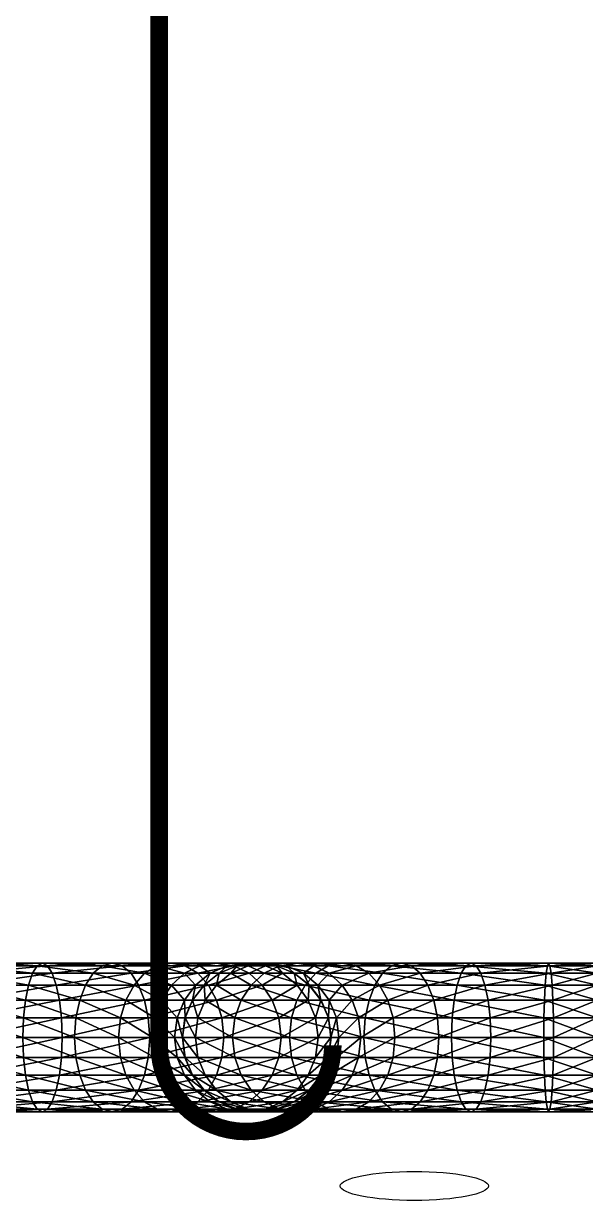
# Model space of a CAD drawing. Extents: x -41.6 to 42.5, y -37.8 to 42.9.
# Drawn here: x 20.5 to 30.12, y -37.77 to -17.6 of the extents above; entities that cross this region are included whole.
import ezdxf

# ---------------------------------------------------------------- set-up
doc = ezdxf.new("R2010")
doc.units = 0
doc.layers.add('VASSCRM', color=2, linetype='CONTINUOUS')
doc.layers.add('VASSREV', color=1, linetype='CONTINUOUS')

msp = doc.modelspace()

# ---------------------------------------------------------------- linework, layer by layer
at = {"layer": 'VASSCRM', "color": 0, "extrusion": (0, -0.980722, 0.195408)}
msp.add_circle((27.192, 43.255, 46.876), 1.27, dxfattribs=at)
at = {"layer": 'VASSREV', "color": 0, "extrusion": (0, 0, -1), "const_width": 0.3}
msp.add_lwpolyline([(-25.796, 35.646, -1.00363), (-22.82, 35.635), (-22.82, -35.1, -0.996383), (-25.796, -35.11, 0.737191)], format="xyb", dxfattribs=at)
at = {"layer": 'VASSREV', "color": 0, "extrusion": (0, -0.980722, 0.195408), "const_width": 0.3}
msp.add_lwpolyline([(27.455, 42.096, 1.00363), (27.444, 45.073), (-27.545, 45.073, 0.996383), (-27.555, 42.096, -0.948204)], format="xyb", dxfattribs=at)

# ---------------------------------------------------------------- meshes
at = {"layer": 'VASSCRM', "color": 0}
mesh = msp.add_polyface(dxfattribs=at)
corners = [(12.992, -33.702, 45.253), (19.47, -33.748, 45.591), (19.492, -33.702, 45.253), (12.992, -33.748, 45.592), (19.449, -33.876, 45.895), (12.992, -33.876, 45.897), (19.432, -34.076, 46.153), (12.992, -34.076, 46.155), (19.419, -34.334, 46.352), (12.992, -34.334, 46.354), (19.41, -34.638, 46.48), (12.992, -34.638, 46.483), (19.407, -34.977, 46.525), (12.992, -34.977, 46.528), (19.41, -35.316, 46.48), (12.992, -35.316, 46.483), (19.419, -35.62, 46.352), (12.992, -35.62, 46.354), (19.432, -35.878, 46.153), (12.992, -35.878, 46.155), (19.449, -36.078, 45.895), (12.992, -36.078, 45.897), (19.47, -36.206, 45.591), (12.992, -36.206, 45.592), (19.492, -36.252, 45.253), (12.992, -36.252, 45.253), (19.515, -36.206, 44.916), (12.992, -36.206, 44.915), (19.535, -36.078, 44.612), (12.992, -36.078, 44.61), (19.553, -35.878, 44.354), (12.992, -35.878, 44.352), (19.566, -35.62, 44.155), (12.992, -35.62, 44.153), (19.574, -35.316, 44.027), (12.992, -35.316, 44.024), (12.992, -34.977, 43.979), (19.578, -34.977, 43.982), (12.992, -34.638, 44.024), (19.574, -34.638, 44.027), (19.566, -34.334, 44.155), (12.992, -34.334, 44.153), (19.553, -34.076, 44.354), (12.992, -34.076, 44.352), (19.535, -33.876, 44.612), (12.992, -33.876, 44.61), (19.515, -33.748, 44.916), (12.992, -33.748, 44.915), (20.731, -33.748, 45.759), (20.651, -33.876, 46.053), (20.583, -34.076, 46.302), (20.531, -34.334, 46.494), (20.497, -34.638, 46.618), (20.485, -34.977, 46.662), (20.497, -35.316, 46.618), (20.531, -35.62, 46.494), (20.583, -35.878, 46.302), (20.651, -36.078, 46.053), (20.731, -36.206, 45.759), (20.821, -36.252, 45.432), (20.91, -36.206, 45.106), (20.99, -36.078, 44.812), (21.058, -35.878, 44.563), (21.111, -35.62, 44.371), (21.145, -35.316, 44.247), (21.157, -34.977, 44.203), (21.145, -34.638, 44.247), (21.111, -34.334, 44.371), (21.058, -34.076, 44.563), (20.99, -33.876, 44.812), (20.91, -33.748, 45.106), (20.821, -33.702, 45.432)]
mesh.append_faces([[corners[k] for k in face] for face in [(0, 1, 2), (3, 4, 1), (5, 6, 4), (7, 8, 6), (9, 10, 8), (11, 12, 10), (13, 14, 12), (15, 16, 14), (17, 18, 16), (19, 20, 18), (21, 22, 20), (23, 24, 22), (25, 26, 24), (27, 28, 26), (29, 30, 28), (31, 32, 30), (33, 34, 32), (35, 36, 37), (35, 37, 34), (36, 38, 39), (36, 39, 37), (38, 40, 39), (41, 42, 40), (43, 44, 42), (45, 46, 44), (47, 2, 46), (2, 1, 48), (1, 4, 49), (4, 6, 50), (4, 50, 49), (6, 8, 51), (6, 51, 50), (8, 10, 52), (8, 52, 51), (10, 12, 53), (10, 53, 52), (12, 14, 54), (12, 54, 53), (14, 16, 55), (14, 55, 54), (16, 18, 56), (16, 56, 55), (18, 20, 57), (18, 57, 56), (20, 22, 58), (20, 58, 57), (22, 24, 59), (24, 26, 60), (26, 28, 61), (28, 30, 62), (30, 32, 63), (32, 34, 64), (34, 37, 65), (37, 39, 66), (39, 40, 67), (40, 42, 68), (42, 44, 69), (44, 46, 70), (46, 2, 71)]], dxfattribs={"color": 0})
mesh = msp.add_polyface(dxfattribs=at)
corners = [(19.492, -33.702, 45.253), (20.731, -33.748, 45.759), (20.821, -33.702, 45.432), (19.47, -33.748, 45.591), (20.651, -33.876, 46.053), (19.47, -36.206, 45.591), (20.821, -36.252, 45.432), (20.731, -36.206, 45.759), (19.492, -36.252, 45.253), (20.91, -36.206, 45.106), (19.515, -36.206, 44.916), (20.99, -36.078, 44.812), (19.535, -36.078, 44.612), (21.058, -35.878, 44.563), (19.553, -35.878, 44.354), (21.111, -35.62, 44.371), (19.566, -35.62, 44.155), (21.145, -35.316, 44.247), (19.574, -35.316, 44.027), (21.157, -34.977, 44.203), (19.578, -34.977, 43.982), (21.145, -34.638, 44.247), (19.574, -34.638, 44.027), (21.111, -34.334, 44.371), (19.566, -34.334, 44.155), (21.058, -34.076, 44.563), (19.553, -34.076, 44.354), (20.99, -33.876, 44.812), (19.535, -33.876, 44.612), (20.91, -33.748, 45.106), (19.515, -33.748, 44.916), (21.844, -33.748, 46.229), (22.015, -33.702, 45.937), (21.69, -33.876, 46.492), (20.583, -34.076, 46.302), (21.56, -34.076, 46.715), (20.531, -34.334, 46.494), (21.46, -34.334, 46.887), (20.497, -34.638, 46.618), (21.395, -34.638, 46.998), (20.485, -34.977, 46.662), (21.372, -34.977, 47.037), (20.497, -35.316, 46.618), (21.395, -35.316, 46.998), (20.531, -35.62, 46.494), (21.46, -35.62, 46.887), (20.583, -35.878, 46.302), (21.56, -35.878, 46.715), (20.651, -36.078, 46.053), (21.69, -36.078, 46.492), (21.844, -36.206, 46.229), (22.015, -36.252, 45.937), (22.186, -36.206, 45.644), (22.339, -36.078, 45.381), (22.469, -35.878, 45.159), (22.57, -35.62, 44.986), (22.635, -35.316, 44.875), (22.658, -34.977, 44.836), (22.635, -34.638, 44.875), (22.57, -34.334, 44.986), (22.469, -34.076, 45.159), (22.339, -33.876, 45.381), (22.186, -33.748, 45.644), (22.249, -34.334, 47.497), (22.158, -34.638, 47.588), (22.126, -34.977, 47.62), (22.158, -35.316, 47.588), (22.249, -35.62, 47.497), (22.39, -35.878, 47.356)]
mesh.append_faces([[corners[k] for k in face] for face in [(0, 1, 2), (3, 4, 1), (5, 6, 7), (8, 9, 6), (10, 11, 9), (12, 13, 11), (14, 15, 13), (16, 17, 15), (18, 19, 17), (20, 21, 19), (22, 23, 21), (24, 25, 23), (26, 27, 25), (28, 29, 27), (30, 2, 29), (2, 1, 31), (2, 31, 32), (1, 4, 33), (1, 33, 31), (4, 34, 35), (4, 35, 33), (34, 36, 37), (34, 37, 35), (36, 38, 39), (36, 39, 37), (38, 40, 41), (38, 41, 39), (40, 42, 43), (40, 43, 41), (42, 44, 45), (42, 45, 43), (44, 46, 47), (44, 47, 45), (46, 48, 49), (46, 49, 47), (48, 7, 50), (48, 50, 49), (7, 6, 51), (7, 51, 50), (6, 9, 52), (6, 52, 51), (9, 11, 53), (11, 13, 54), (13, 15, 55), (15, 17, 56), (17, 19, 57), (19, 21, 58), (21, 23, 59), (23, 25, 60), (25, 27, 61), (27, 29, 62), (29, 2, 32), (29, 32, 62), (35, 37, 63), (37, 39, 64), (39, 41, 65), (41, 43, 66), (43, 45, 67), (45, 47, 68)]], dxfattribs={"color": 0})
mesh = msp.add_polyface(dxfattribs=at)
corners = [(21.157, -34.977, 44.203), (22.635, -34.638, 44.875), (22.658, -34.977, 44.836), (21.145, -34.638, 44.247), (22.57, -34.334, 44.986), (21.111, -34.334, 44.371), (22.469, -34.076, 45.159), (21.058, -34.076, 44.563), (22.339, -33.876, 45.381), (20.99, -33.876, 44.812), (22.186, -33.748, 45.644), (22.015, -33.702, 45.937), (21.844, -33.748, 46.229), (22.787, -33.748, 46.958), (23.027, -33.702, 46.719), (21.69, -33.876, 46.492), (22.572, -33.876, 47.174), (21.56, -34.076, 46.715), (22.39, -34.076, 47.356), (22.249, -34.334, 47.497), (21.46, -34.334, 46.887), (22.158, -34.638, 47.588), (21.395, -34.638, 46.998), (22.126, -34.977, 47.62), (23.896, -34.638, 45.85), (23.805, -34.334, 45.941), (23.664, -34.076, 46.082), (23.482, -33.876, 46.264), (23.266, -33.748, 46.479), (23.517, -33.748, 47.902), (23.254, -33.876, 48.055), (23.031, -34.076, 48.186), (22.859, -34.334, 48.286), (22.748, -34.638, 48.351), (22.708, -34.977, 48.374), (23.444, -34.076, 49.163), (23.252, -34.334, 49.215), (23.128, -34.638, 49.249), (23.084, -34.977, 49.261), (23.266, -34.638, 50.336), (23.394, -34.334, 50.327), (23.22, -34.977, 50.339), (23.218, -34.977, 51.92), (23.263, -34.638, 51.92), (23.392, -34.334, 51.92), (23.263, -34.638, 53.587), (23.218, -34.977, 53.587), (23.392, -34.334, 53.587), (23.263, -34.638, 55.253), (23.218, -34.977, 55.253), (23.218, -34.977, 56.92), (23.263, -34.638, 56.92), (23.218, -34.977, 58.587), (23.263, -34.638, 58.587), (23.22, -34.977, 60.339), (23.266, -34.638, 60.336)]
mesh.append_faces([[corners[k] for k in face] for face in [(0, 1, 2), (3, 4, 1), (5, 6, 4), (7, 8, 6), (9, 10, 8), (11, 12, 13), (11, 13, 14), (12, 15, 16), (12, 16, 13), (15, 17, 18), (15, 18, 16), (17, 19, 18), (20, 21, 19), (22, 23, 21), (2, 1, 24), (1, 4, 25), (4, 6, 26), (6, 8, 27), (6, 27, 26), (8, 10, 28), (8, 28, 27), (10, 11, 14), (10, 14, 28), (14, 13, 29), (13, 16, 30), (13, 30, 29), (16, 18, 31), (16, 31, 30), (18, 19, 32), (18, 32, 31), (19, 21, 33), (19, 33, 32), (21, 23, 34), (21, 34, 33), (30, 31, 35), (31, 32, 36), (31, 36, 35), (32, 33, 37), (32, 37, 36), (33, 34, 38), (33, 38, 37), (36, 37, 39), (36, 39, 40), (37, 38, 41), (37, 41, 39), (39, 41, 42), (39, 42, 43), (44, 43, 45), (43, 42, 46), (43, 46, 45), (47, 45, 48), (45, 46, 49), (45, 49, 48), (48, 49, 50), (48, 50, 51), (51, 50, 52), (51, 52, 53), (53, 52, 54), (53, 54, 55)]], dxfattribs={"color": 0})
mesh = msp.add_polyface(dxfattribs=at)
corners = [(22.658, -34.977, 44.836), (23.896, -34.638, 45.85), (23.928, -34.977, 45.817), (22.635, -34.638, 44.875), (23.805, -34.334, 45.941), (22.57, -34.334, 44.986), (23.664, -34.076, 46.082), (23.027, -33.702, 46.719), (23.517, -33.748, 47.902), (23.809, -33.702, 47.731), (23.482, -33.876, 46.264), (24.364, -33.876, 47.407), (23.266, -33.748, 46.479), (24.102, -33.748, 47.56), (23.987, -33.748, 49.014), (23.254, -33.876, 48.055), (23.693, -33.876, 49.095), (23.444, -34.076, 49.163), (23.851, -33.876, 50.296), (23.593, -34.076, 50.314), (23.252, -34.334, 49.215), (23.394, -34.334, 50.327), (23.591, -34.076, 51.92), (23.849, -33.876, 51.92), (23.392, -34.334, 51.92), (23.266, -34.638, 50.336), (23.263, -34.638, 51.92), (23.591, -34.076, 53.587), (23.849, -33.876, 53.587), (23.392, -34.334, 53.587), (23.263, -34.638, 53.587), (23.591, -34.076, 55.253), (23.849, -33.876, 55.253), (23.392, -34.334, 55.253), (23.263, -34.638, 55.253), (23.591, -34.076, 56.92), (23.849, -33.876, 56.92), (23.392, -34.334, 56.92), (23.263, -34.638, 56.92), (23.591, -34.076, 58.587), (23.849, -33.876, 58.587), (23.392, -34.334, 58.587), (23.263, -34.638, 58.587), (23.593, -34.076, 60.314), (23.851, -33.876, 60.296), (23.394, -34.334, 60.327), (23.266, -34.638, 60.336), (23.802, -34.076, 61.819), (23.609, -34.334, 61.872), (23.485, -34.638, 61.906), (23.22, -34.977, 60.339), (23.441, -34.977, 61.918), (24.114, -34.638, 63.396), (24.075, -34.977, 63.419)]
mesh.append_faces([[corners[k] for k in face] for face in [(0, 1, 2), (3, 4, 1), (5, 6, 4), (7, 8, 9), (6, 10, 11), (10, 12, 13), (12, 7, 9), (12, 9, 13), (9, 8, 14), (8, 15, 16), (8, 16, 14), (15, 17, 16), (14, 16, 18), (16, 17, 19), (16, 19, 18), (17, 20, 21), (17, 21, 19), (18, 19, 22), (18, 22, 23), (19, 21, 24), (19, 24, 22), (21, 25, 26), (21, 26, 24), (23, 22, 27), (23, 27, 28), (22, 24, 29), (22, 29, 27), (24, 30, 29), (28, 27, 31), (28, 31, 32), (27, 29, 33), (27, 33, 31), (29, 34, 33), (32, 31, 35), (32, 35, 36), (31, 33, 37), (31, 37, 35), (33, 34, 38), (33, 38, 37), (36, 35, 39), (36, 39, 40), (35, 37, 41), (35, 41, 39), (37, 38, 42), (37, 42, 41), (40, 39, 43), (40, 43, 44), (39, 41, 45), (39, 45, 43), (41, 42, 46), (41, 46, 45), (44, 43, 47), (43, 45, 48), (43, 48, 47), (45, 46, 49), (45, 49, 48), (46, 50, 51), (46, 51, 49), (48, 49, 52), (49, 51, 53)]], dxfattribs={"color": 0})
mesh = msp.add_polyface(dxfattribs=at)
corners = [(23.928, -34.977, 45.817), (23.896, -34.638, 45.85), (24.87, -34.638, 47.111), (24.91, -34.977, 47.088), (23.805, -34.334, 45.941), (24.759, -34.334, 47.176), (23.664, -34.076, 46.082), (24.587, -34.076, 47.276), (24.364, -33.876, 47.407), (23.482, -33.876, 46.264), (24.102, -33.748, 47.56), (23.809, -33.702, 47.731), (23.987, -33.748, 49.014), (24.314, -33.702, 48.925), (24.64, -33.748, 48.836), (24.154, -33.748, 50.276), (24.492, -33.702, 50.253), (23.851, -33.876, 50.296), (24.154, -33.748, 51.92), (24.492, -33.702, 51.92), (23.849, -33.876, 51.92), (24.83, -33.748, 50.231), (24.154, -33.748, 53.587), (24.492, -33.702, 53.587), (23.849, -33.876, 53.587), (24.831, -33.748, 51.92), (24.154, -33.748, 55.253), (24.492, -33.702, 55.253), (23.849, -33.876, 55.253), (24.831, -33.748, 53.587), (24.154, -33.748, 56.92), (24.492, -33.702, 56.92), (23.849, -33.876, 56.92), (24.831, -33.748, 55.253), (24.154, -33.748, 58.587), (24.492, -33.702, 58.587), (23.849, -33.876, 58.587), (24.154, -33.748, 60.276), (24.492, -33.702, 60.253), (23.851, -33.876, 60.296), (24.344, -33.748, 61.671), (24.671, -33.702, 61.582), (24.051, -33.876, 61.751), (23.802, -34.076, 61.819), (24.62, -33.876, 63.1), (24.397, -34.076, 63.231), (23.609, -34.334, 61.872), (24.225, -34.334, 63.331), (24.114, -34.638, 63.396), (23.485, -34.638, 61.906), (24.075, -34.977, 63.419), (25.179, -34.334, 64.566), (25.089, -34.638, 64.657), (25.056, -34.977, 64.689)]
mesh.append_faces([[corners[k] for k in face] for face in [(0, 1, 2), (0, 2, 3), (1, 4, 5), (1, 5, 2), (4, 6, 7), (4, 7, 5), (6, 8, 7), (9, 10, 8), (11, 12, 13), (8, 10, 14), (10, 11, 13), (10, 13, 14), (13, 12, 15), (13, 15, 16), (12, 17, 15), (14, 13, 16), (16, 15, 18), (16, 18, 19), (15, 17, 20), (15, 20, 18), (21, 16, 19), (19, 18, 22), (19, 22, 23), (18, 20, 24), (18, 24, 22), (25, 19, 23), (23, 22, 26), (23, 26, 27), (22, 24, 28), (22, 28, 26), (29, 23, 27), (27, 26, 30), (27, 30, 31), (26, 28, 32), (26, 32, 30), (33, 27, 31), (31, 30, 34), (31, 34, 35), (30, 32, 36), (30, 36, 34), (35, 34, 37), (35, 37, 38), (34, 36, 39), (34, 39, 37), (38, 37, 40), (38, 40, 41), (37, 39, 42), (37, 42, 40), (39, 43, 42), (40, 42, 44), (42, 43, 45), (42, 45, 44), (43, 46, 47), (43, 47, 45), (46, 48, 47), (49, 50, 48), (45, 47, 51), (47, 48, 52), (48, 50, 53)]], dxfattribs={"color": 0})
mesh = msp.add_polyface(dxfattribs=at)
corners = [(24.91, -34.977, 47.088), (24.87, -34.638, 47.111), (25.499, -34.638, 48.601), (24.759, -34.334, 47.176), (25.375, -34.334, 48.635), (24.587, -34.076, 47.276), (25.183, -34.076, 48.688), (24.364, -33.876, 47.407), (24.934, -33.876, 48.756), (24.64, -33.748, 48.836), (25.134, -33.876, 50.21), (25.391, -34.076, 50.193), (24.83, -33.748, 50.231), (24.492, -33.702, 50.253), (25.135, -33.876, 51.92), (25.393, -34.076, 51.92), (24.831, -33.748, 51.92), (24.492, -33.702, 51.92), (25.135, -33.876, 53.587), (25.393, -34.076, 53.587), (24.831, -33.748, 53.587), (24.492, -33.702, 53.587), (25.135, -33.876, 55.253), (24.831, -33.748, 55.253), (24.492, -33.702, 55.253), (25.393, -34.076, 55.253), (25.135, -33.876, 56.92), (24.831, -33.748, 56.92), (24.492, -33.702, 56.92), (25.393, -34.076, 56.92), (25.135, -33.876, 58.587), (24.831, -33.748, 58.587), (24.492, -33.702, 58.587), (25.393, -34.076, 58.587), (25.134, -33.876, 60.21), (25.391, -34.076, 60.193), (24.83, -33.748, 60.231), (24.492, -33.702, 60.253), (25.291, -33.876, 61.412), (24.998, -33.748, 61.493), (24.671, -33.702, 61.582), (24.344, -33.748, 61.671), (24.883, -33.748, 62.947), (25.176, -33.702, 62.776), (24.62, -33.876, 63.1), (25.468, -33.748, 62.605), (25.718, -33.748, 64.028), (25.503, -33.876, 64.243), (24.397, -34.076, 63.231), (25.32, -34.076, 64.425), (25.179, -34.334, 64.566), (24.225, -34.334, 63.331), (25.089, -34.638, 64.657), (24.114, -34.638, 63.396), (25.056, -34.977, 64.689)]
mesh.append_faces([[corners[k] for k in face] for face in [(0, 1, 2), (1, 3, 4), (1, 4, 2), (3, 5, 6), (3, 6, 4), (5, 7, 8), (5, 8, 6), (7, 9, 8), (6, 8, 10), (6, 10, 11), (8, 9, 12), (8, 12, 10), (9, 13, 12), (11, 10, 14), (11, 14, 15), (10, 12, 16), (10, 16, 14), (12, 17, 16), (15, 14, 18), (15, 18, 19), (14, 16, 20), (14, 20, 18), (16, 21, 20), (19, 18, 22), (18, 20, 23), (18, 23, 22), (20, 24, 23), (25, 22, 26), (22, 23, 27), (22, 27, 26), (23, 28, 27), (29, 26, 30), (26, 27, 31), (26, 31, 30), (27, 28, 32), (27, 32, 31), (33, 30, 34), (33, 34, 35), (30, 31, 36), (30, 36, 34), (31, 32, 37), (31, 37, 36), (35, 34, 38), (34, 36, 39), (34, 39, 38), (36, 37, 40), (36, 40, 39), (40, 41, 42), (40, 42, 43), (41, 44, 42), (38, 39, 45), (39, 40, 43), (39, 43, 45), (43, 42, 46), (42, 44, 47), (44, 48, 49), (44, 49, 47), (48, 50, 49), (51, 52, 50), (53, 54, 52)]], dxfattribs={"color": 0})
mesh = msp.add_polyface(dxfattribs=at)
corners = [(25.543, -34.977, 48.589), (25.499, -34.638, 48.601), (25.719, -34.638, 50.171), (25.764, -34.977, 50.168), (25.375, -34.334, 48.635), (25.59, -34.334, 50.18), (25.183, -34.076, 48.688), (25.391, -34.076, 50.193), (25.721, -34.638, 51.92), (25.767, -34.977, 51.92), (25.593, -34.334, 51.92), (25.393, -34.076, 51.92), (25.721, -34.638, 53.587), (25.767, -34.977, 53.587), (25.593, -34.334, 53.587), (25.393, -34.076, 53.587), (25.721, -34.638, 55.253), (25.767, -34.977, 55.253), (25.593, -34.334, 55.253), (25.393, -34.076, 55.253), (25.135, -33.876, 55.253), (25.721, -34.638, 56.92), (25.767, -34.977, 56.92), (25.593, -34.334, 56.92), (25.393, -34.076, 56.92), (25.135, -33.876, 56.92), (25.721, -34.638, 58.587), (25.767, -34.977, 58.587), (25.593, -34.334, 58.587), (25.393, -34.076, 58.587), (25.135, -33.876, 58.587), (25.719, -34.638, 60.171), (25.764, -34.977, 60.168), (25.59, -34.334, 60.18), (25.391, -34.076, 60.193), (25.733, -34.334, 61.292), (25.54, -34.076, 61.344), (25.291, -33.876, 61.412), (25.954, -34.076, 62.321), (25.731, -33.876, 62.451), (25.468, -33.748, 62.605), (25.176, -33.702, 62.776), (25.718, -33.748, 64.028), (25.958, -33.702, 63.788), (24.883, -33.748, 62.947), (25.503, -33.876, 64.243), (25.32, -34.076, 64.425), (25.179, -34.334, 64.566), (26.415, -34.334, 65.521), (25.089, -34.638, 64.657), (26.35, -34.638, 65.632), (25.056, -34.977, 64.689), (26.327, -34.977, 65.671)]
mesh.append_faces([[corners[k] for k in face] for face in [(0, 1, 2), (0, 2, 3), (1, 4, 5), (1, 5, 2), (4, 6, 7), (4, 7, 5), (3, 2, 8), (3, 8, 9), (2, 5, 10), (2, 10, 8), (5, 7, 11), (5, 11, 10), (9, 8, 12), (9, 12, 13), (8, 10, 14), (8, 14, 12), (10, 11, 15), (10, 15, 14), (13, 12, 16), (13, 16, 17), (12, 14, 18), (12, 18, 16), (14, 15, 19), (14, 19, 18), (15, 20, 19), (17, 16, 21), (17, 21, 22), (16, 18, 23), (16, 23, 21), (18, 19, 24), (18, 24, 23), (19, 25, 24), (22, 21, 26), (22, 26, 27), (21, 23, 28), (21, 28, 26), (23, 24, 29), (23, 29, 28), (24, 30, 29), (27, 26, 31), (27, 31, 32), (26, 28, 33), (26, 33, 31), (28, 29, 34), (28, 34, 33), (31, 33, 35), (33, 34, 36), (33, 36, 35), (34, 37, 36), (35, 36, 38), (36, 37, 39), (36, 39, 38), (37, 40, 39), (41, 42, 43), (44, 45, 42), (40, 41, 43), (46, 47, 48), (47, 49, 50), (49, 51, 52)]], dxfattribs={"color": 0})
mesh = msp.add_polyface(dxfattribs=at)
corners = [(25.764, -34.977, 60.168), (25.719, -34.638, 60.171), (25.857, -34.638, 61.258), (25.901, -34.977, 61.246), (25.733, -34.334, 61.292), (26.237, -34.638, 62.156), (26.276, -34.977, 62.133), (26.126, -34.334, 62.221), (25.954, -34.076, 62.321), (26.827, -34.638, 62.919), (26.859, -34.977, 62.887), (26.736, -34.334, 63.01), (26.595, -34.076, 63.151), (25.731, -33.876, 62.451), (26.412, -33.876, 63.333), (25.468, -33.748, 62.605), (26.197, -33.748, 63.549), (25.958, -33.702, 63.788), (25.718, -33.748, 64.028), (26.799, -33.748, 64.863), (26.97, -33.702, 64.57), (25.503, -33.876, 64.243), (26.645, -33.876, 65.126), (25.32, -34.076, 64.425), (26.515, -34.076, 65.348), (26.415, -34.334, 65.521), (25.179, -34.334, 64.566), (26.35, -34.638, 65.632), (25.089, -34.638, 64.657), (26.327, -34.977, 65.671), (26.827, -35.316, 62.919), (27.613, -34.977, 63.47), (27.59, -34.638, 63.509), (27.525, -34.334, 63.62), (27.424, -34.076, 63.792), (27.294, -33.876, 64.015), (27.141, -33.748, 64.278), (28.075, -33.748, 65.401), (28.164, -33.702, 65.075), (27.994, -33.876, 65.695), (27.926, -34.076, 65.944), (27.874, -34.334, 66.136), (27.84, -34.638, 66.26), (27.828, -34.977, 66.304), (27.84, -35.316, 66.26), (28.454, -34.334, 64.013), (28.401, -34.076, 64.205), (28.333, -33.876, 64.454), (28.253, -33.748, 64.748)]
mesh.append_faces([[corners[k] for k in face] for face in [(0, 1, 2), (0, 2, 3), (1, 4, 2), (3, 2, 5), (3, 5, 6), (2, 4, 7), (2, 7, 5), (4, 8, 7), (6, 5, 9), (6, 9, 10), (5, 7, 11), (5, 11, 9), (7, 8, 12), (7, 12, 11), (8, 13, 14), (8, 14, 12), (13, 15, 16), (13, 16, 14), (15, 17, 16), (17, 18, 19), (17, 19, 20), (18, 21, 22), (18, 22, 19), (21, 23, 24), (21, 24, 22), (23, 25, 24), (26, 27, 25), (28, 29, 27), (30, 10, 31), (10, 9, 32), (10, 32, 31), (9, 11, 33), (9, 33, 32), (11, 12, 34), (11, 34, 33), (12, 14, 35), (12, 35, 34), (14, 16, 36), (14, 36, 35), (16, 17, 20), (16, 20, 36), (20, 19, 37), (20, 37, 38), (19, 22, 39), (19, 39, 37), (22, 24, 40), (22, 40, 39), (24, 25, 41), (24, 41, 40), (25, 27, 42), (25, 42, 41), (27, 29, 43), (27, 43, 42), (29, 44, 43), (32, 33, 45), (33, 34, 46), (34, 35, 47), (35, 36, 48), (36, 20, 38), (36, 38, 48)]], dxfattribs={"color": 0})
mesh = msp.add_polyface(dxfattribs=at)
corners = [(27.141, -36.206, 64.278), (28.333, -36.078, 64.454), (28.253, -36.206, 64.748), (27.294, -36.078, 64.015), (28.401, -35.878, 64.205), (27.424, -35.878, 63.792), (28.454, -35.62, 64.013), (27.525, -35.62, 63.62), (27.59, -35.316, 63.509), (28.488, -35.316, 63.889), (27.613, -34.977, 63.47), (28.5, -34.977, 63.845), (27.59, -34.638, 63.509), (28.488, -34.638, 63.889), (28.454, -34.334, 64.013), (27.525, -34.334, 63.62), (28.401, -34.076, 64.205), (27.424, -34.076, 63.792), (28.333, -33.876, 64.454), (27.294, -33.876, 64.015), (28.253, -33.748, 64.748), (28.164, -33.702, 65.075), (28.075, -33.748, 65.401), (29.47, -33.748, 65.591), (29.492, -33.702, 65.253), (27.994, -33.876, 65.695), (29.449, -33.876, 65.895), (27.926, -34.076, 65.944), (29.432, -34.076, 66.153), (27.874, -34.334, 66.136), (29.419, -34.334, 66.352), (27.84, -34.638, 66.26), (29.41, -34.638, 66.48), (27.828, -34.977, 66.304), (29.407, -34.977, 66.525), (27.84, -35.316, 66.26), (29.41, -35.316, 66.48), (27.874, -35.62, 66.136), (29.419, -35.62, 66.352), (27.926, -35.878, 65.944), (29.432, -35.878, 66.153), (27.994, -36.078, 65.695), (29.449, -36.078, 65.895), (28.075, -36.206, 65.401), (29.47, -36.206, 65.591), (28.164, -36.252, 65.075), (29.492, -36.252, 65.253), (29.515, -36.206, 64.916), (29.535, -36.078, 64.612), (29.553, -35.878, 64.354), (29.566, -35.62, 64.155), (29.574, -35.316, 64.027), (29.578, -34.977, 63.982), (29.574, -34.638, 64.027), (29.566, -34.334, 64.155), (29.553, -34.076, 64.354), (29.535, -33.876, 64.612), (29.515, -33.748, 64.916)]
mesh.append_faces([[corners[k] for k in face] for face in [(0, 1, 2), (3, 4, 1), (5, 6, 4), (7, 8, 9), (7, 9, 6), (8, 10, 11), (8, 11, 9), (10, 12, 13), (10, 13, 11), (12, 14, 13), (15, 16, 14), (17, 18, 16), (19, 20, 18), (21, 22, 23), (21, 23, 24), (22, 25, 26), (22, 26, 23), (25, 27, 28), (25, 28, 26), (27, 29, 30), (27, 30, 28), (29, 31, 32), (29, 32, 30), (31, 33, 34), (31, 34, 32), (33, 35, 36), (33, 36, 34), (35, 37, 38), (35, 38, 36), (37, 39, 40), (37, 40, 38), (39, 41, 42), (39, 42, 40), (41, 43, 44), (41, 44, 42), (43, 45, 46), (43, 46, 44), (45, 2, 47), (45, 47, 46), (2, 1, 48), (2, 48, 47), (1, 4, 49), (1, 49, 48), (4, 6, 50), (4, 50, 49), (6, 9, 51), (6, 51, 50), (9, 11, 52), (11, 13, 53), (13, 14, 54), (13, 54, 53), (14, 16, 55), (14, 55, 54), (16, 18, 56), (16, 56, 55), (18, 20, 57), (18, 57, 56), (20, 21, 24), (20, 24, 57)]], dxfattribs={"color": 0})
mesh = msp.add_polyface(dxfattribs=at)
corners = [(28.488, -35.316, 63.889), (29.578, -34.977, 63.982), (29.574, -35.316, 64.027), (28.5, -34.977, 63.845), (29.574, -34.638, 64.027), (29.492, -33.702, 65.253), (29.47, -33.748, 65.591), (30.326, -33.748, 65.592), (30.326, -33.702, 65.253), (29.449, -33.876, 65.895), (30.326, -33.876, 65.897), (29.432, -34.076, 66.153), (30.326, -34.076, 66.155), (29.419, -34.334, 66.352), (30.326, -34.334, 66.354), (29.41, -34.638, 66.48), (30.326, -34.638, 66.483), (29.407, -34.977, 66.525), (30.326, -34.977, 66.528), (29.41, -35.316, 66.48), (30.326, -35.316, 66.483), (29.419, -35.62, 66.352), (30.326, -35.62, 66.354), (29.432, -35.878, 66.153), (30.326, -35.878, 66.155), (29.449, -36.078, 65.895), (30.326, -36.078, 65.897), (29.47, -36.206, 65.591), (30.326, -36.206, 65.592), (29.492, -36.252, 65.253), (30.326, -36.252, 65.253), (29.515, -36.206, 64.916), (30.326, -36.206, 64.915), (29.535, -36.078, 64.612), (30.326, -36.078, 64.61), (29.553, -35.878, 64.354), (30.326, -35.878, 64.352), (29.566, -35.62, 64.155), (30.326, -35.62, 64.153), (30.326, -35.316, 64.024), (30.326, -34.977, 63.979), (30.326, -34.638, 64.024), (29.566, -34.334, 64.155), (30.326, -34.334, 64.153), (29.553, -34.076, 64.354), (30.326, -34.076, 64.352), (29.535, -33.876, 64.612), (30.326, -33.876, 64.61), (29.515, -33.748, 64.916), (30.326, -33.748, 64.915), (31.159, -33.748, 65.592), (31.159, -33.876, 65.897), (31.159, -34.076, 66.155), (31.159, -34.334, 66.354), (31.159, -34.638, 66.483), (31.159, -34.977, 66.528), (31.159, -35.316, 66.483), (31.159, -35.62, 66.354), (31.159, -35.878, 66.155)]
mesh.append_faces([[corners[k] for k in face] for face in [(0, 1, 2), (3, 4, 1), (5, 6, 7), (5, 7, 8), (6, 9, 10), (6, 10, 7), (9, 11, 12), (9, 12, 10), (11, 13, 14), (11, 14, 12), (13, 15, 16), (13, 16, 14), (15, 17, 18), (15, 18, 16), (17, 19, 20), (17, 20, 18), (19, 21, 22), (19, 22, 20), (21, 23, 24), (21, 24, 22), (23, 25, 26), (23, 26, 24), (25, 27, 28), (25, 28, 26), (27, 29, 30), (27, 30, 28), (29, 31, 32), (29, 32, 30), (31, 33, 34), (31, 34, 32), (33, 35, 36), (33, 36, 34), (35, 37, 38), (35, 38, 36), (37, 2, 39), (37, 39, 38), (2, 1, 40), (2, 40, 39), (1, 4, 41), (1, 41, 40), (4, 42, 43), (4, 43, 41), (42, 44, 45), (42, 45, 43), (44, 46, 47), (44, 47, 45), (46, 48, 49), (46, 49, 47), (48, 5, 8), (48, 8, 49), (8, 7, 50), (7, 10, 51), (10, 12, 52), (12, 14, 53), (14, 16, 54), (16, 18, 55), (18, 20, 56), (20, 22, 57), (22, 24, 58)]], dxfattribs={"color": 0})
mesh = msp.add_polyface(dxfattribs=at)
corners = [(24.91, -34.977, 47.088), (25.499, -34.638, 48.601), (25.543, -34.977, 48.589), (25.183, -35.878, 48.688), (25.375, -35.62, 48.635), (25.59, -35.62, 50.18), (25.391, -35.878, 50.193), (25.499, -35.316, 48.601), (25.719, -35.316, 50.171), (25.764, -34.977, 50.168), (25.593, -35.62, 51.92), (25.393, -35.878, 51.92), (25.721, -35.316, 51.92), (25.767, -34.977, 51.92), (25.135, -36.078, 51.92), (25.393, -35.878, 53.587), (25.593, -35.62, 53.587), (25.721, -35.316, 53.587), (25.767, -34.977, 53.587), (25.135, -36.078, 53.587), (25.393, -35.878, 55.253), (25.593, -35.62, 55.253), (25.721, -35.316, 55.253), (25.767, -34.977, 55.253), (25.135, -36.078, 55.253), (25.393, -35.878, 56.92), (25.593, -35.62, 56.92), (25.721, -35.316, 56.92), (25.767, -34.977, 56.92), (25.135, -36.078, 56.92), (25.393, -35.878, 58.587), (25.593, -35.62, 58.587), (25.721, -35.316, 58.587), (25.767, -34.977, 58.587), (25.59, -35.62, 60.18), (25.391, -35.878, 60.193), (25.719, -35.316, 60.171), (25.764, -34.977, 60.168), (25.134, -36.078, 60.21), (25.54, -35.878, 61.344), (25.291, -36.078, 61.412), (25.733, -35.62, 61.292), (25.857, -35.316, 61.258), (24.998, -36.206, 61.493), (25.731, -36.078, 62.451), (25.468, -36.206, 62.605), (25.954, -35.878, 62.321), (24.883, -36.206, 62.947), (25.176, -36.252, 62.776), (25.958, -36.252, 63.788), (25.718, -36.206, 64.028), (26.197, -36.206, 63.549), (25.056, -34.977, 64.689), (25.089, -35.316, 64.657), (26.35, -35.316, 65.632), (25.18, -35.62, 64.566), (26.415, -35.62, 65.521), (25.32, -35.878, 64.425), (26.515, -35.878, 65.348)]
mesh.append_faces([[corners[k] for k in face] for face in [(0, 1, 2), (3, 4, 5), (3, 5, 6), (4, 7, 8), (4, 8, 5), (7, 2, 9), (7, 9, 8), (6, 5, 10), (6, 10, 11), (5, 8, 12), (5, 12, 10), (8, 9, 13), (8, 13, 12), (14, 11, 15), (11, 10, 16), (11, 16, 15), (10, 12, 17), (10, 17, 16), (12, 18, 17), (19, 15, 20), (15, 16, 21), (15, 21, 20), (16, 17, 22), (16, 22, 21), (17, 23, 22), (24, 20, 25), (20, 21, 26), (20, 26, 25), (21, 22, 27), (21, 27, 26), (22, 28, 27), (29, 25, 30), (25, 26, 31), (25, 31, 30), (26, 27, 32), (26, 32, 31), (27, 33, 32), (30, 31, 34), (30, 34, 35), (31, 32, 36), (31, 36, 34), (32, 33, 37), (32, 37, 36), (38, 35, 39), (38, 39, 40), (35, 34, 41), (35, 41, 39), (34, 36, 42), (34, 42, 41), (43, 40, 44), (43, 44, 45), (40, 39, 46), (40, 46, 44), (47, 48, 49), (47, 49, 50), (48, 45, 51), (52, 53, 54), (53, 55, 56), (55, 57, 58)]], dxfattribs={"color": 0})
mesh = msp.add_polyface(dxfattribs=at)
corners = [(20.91, -36.206, 45.106), (22.339, -36.078, 45.381), (22.186, -36.206, 45.644), (20.99, -36.078, 44.812), (22.469, -35.878, 45.159), (21.058, -35.878, 44.563), (22.57, -35.62, 44.986), (21.111, -35.62, 44.371), (22.635, -35.316, 44.875), (21.145, -35.316, 44.247), (22.658, -34.977, 44.836), (21.372, -34.977, 47.037), (22.158, -35.316, 47.588), (22.126, -34.977, 47.62), (21.395, -35.316, 46.998), (22.249, -35.62, 47.497), (21.46, -35.62, 46.887), (22.39, -35.878, 47.356), (21.56, -35.878, 46.715), (21.69, -36.078, 46.492), (22.572, -36.078, 47.174), (21.844, -36.206, 46.229), (22.787, -36.206, 46.958), (22.015, -36.252, 45.937), (23.027, -36.252, 46.719), (23.266, -36.206, 46.479), (23.482, -36.078, 46.264), (23.664, -35.878, 46.082), (23.805, -35.62, 45.941), (23.896, -35.316, 45.85), (23.928, -34.977, 45.817), (22.748, -35.316, 48.351), (22.708, -34.977, 48.374), (22.859, -35.62, 48.286), (23.031, -35.878, 48.186), (23.254, -36.078, 48.055), (23.517, -36.206, 47.902), (23.809, -36.252, 47.731), (23.128, -35.316, 49.249), (23.084, -34.977, 49.261), (23.252, -35.62, 49.215), (23.444, -35.878, 49.163), (23.266, -35.316, 50.336), (23.22, -34.977, 50.339), (23.394, -35.62, 50.327), (23.263, -35.316, 51.92), (23.218, -34.977, 51.92), (23.263, -35.316, 53.587), (23.218, -34.977, 53.587), (23.392, -35.62, 53.587), (23.263, -35.316, 55.253), (23.218, -34.977, 55.253), (23.392, -35.62, 55.253), (23.263, -35.316, 56.92), (23.218, -34.977, 56.92), (23.392, -35.62, 56.92), (23.263, -35.316, 58.587), (23.218, -34.977, 58.587), (23.266, -35.316, 60.336), (23.22, -34.977, 60.339)]
mesh.append_faces([[corners[k] for k in face] for face in [(0, 1, 2), (3, 4, 1), (5, 6, 4), (7, 8, 6), (9, 10, 8), (11, 12, 13), (14, 15, 12), (16, 17, 15), (18, 19, 20), (18, 20, 17), (19, 21, 22), (19, 22, 20), (21, 23, 24), (21, 24, 22), (23, 2, 25), (23, 25, 24), (2, 1, 26), (2, 26, 25), (1, 4, 27), (1, 27, 26), (4, 6, 28), (6, 8, 29), (8, 10, 30), (13, 12, 31), (13, 31, 32), (12, 15, 33), (12, 33, 31), (15, 17, 34), (15, 34, 33), (17, 20, 35), (17, 35, 34), (20, 22, 36), (20, 36, 35), (22, 24, 37), (32, 31, 38), (32, 38, 39), (31, 33, 40), (31, 40, 38), (33, 34, 41), (33, 41, 40), (39, 38, 42), (39, 42, 43), (38, 40, 44), (38, 44, 42), (43, 42, 45), (43, 45, 46), (46, 45, 47), (46, 47, 48), (45, 49, 47), (48, 47, 50), (48, 50, 51), (47, 52, 50), (51, 50, 53), (51, 53, 54), (50, 55, 53), (54, 53, 56), (54, 56, 57), (57, 56, 58), (57, 58, 59)]], dxfattribs={"color": 0})
mesh = msp.add_polyface(dxfattribs=at)
corners = [(22.469, -35.878, 45.159), (23.805, -35.62, 45.941), (23.664, -35.878, 46.082), (22.57, -35.62, 44.986), (23.896, -35.316, 45.85), (22.635, -35.316, 44.875), (23.928, -34.977, 45.817), (22.787, -36.206, 46.958), (23.809, -36.252, 47.731), (23.517, -36.206, 47.902), (23.027, -36.252, 46.719), (23.266, -36.206, 46.479), (24.102, -36.206, 47.56), (23.482, -36.078, 46.264), (24.364, -36.078, 47.407), (23.031, -35.878, 48.186), (23.254, -36.078, 48.055), (23.693, -36.078, 49.095), (23.444, -35.878, 49.163), (23.987, -36.206, 49.014), (23.252, -35.62, 49.215), (23.593, -35.878, 50.314), (23.394, -35.62, 50.327), (23.851, -36.078, 50.296), (23.266, -35.316, 50.336), (23.392, -35.62, 51.92), (23.263, -35.316, 51.92), (23.591, -35.878, 51.92), (23.849, -36.078, 51.92), (23.392, -35.62, 53.587), (23.591, -35.878, 53.587), (23.849, -36.078, 53.587), (23.263, -35.316, 53.587), (23.392, -35.62, 55.253), (23.591, -35.878, 55.253), (23.849, -36.078, 55.253), (23.263, -35.316, 55.253), (23.392, -35.62, 56.92), (23.591, -35.878, 56.92), (23.849, -36.078, 56.92), (23.263, -35.316, 56.92), (23.392, -35.62, 58.587), (23.263, -35.316, 58.587), (23.591, -35.878, 58.587), (23.849, -36.078, 58.587), (23.394, -35.62, 60.327), (23.266, -35.316, 60.336), (23.593, -35.878, 60.314), (23.851, -36.078, 60.296), (23.22, -34.977, 60.339), (23.485, -35.316, 61.906), (23.441, -34.977, 61.918), (23.609, -35.62, 61.872), (23.802, -35.878, 61.819), (24.051, -36.078, 61.751), (24.114, -35.316, 63.396), (24.075, -34.977, 63.419), (24.225, -35.62, 63.331)]
mesh.append_faces([[corners[k] for k in face] for face in [(0, 1, 2), (3, 4, 1), (5, 6, 4), (7, 8, 9), (10, 11, 12), (10, 12, 8), (11, 13, 14), (15, 16, 17), (15, 17, 18), (16, 9, 19), (16, 19, 17), (20, 18, 21), (20, 21, 22), (18, 17, 23), (18, 23, 21), (24, 22, 25), (24, 25, 26), (22, 21, 27), (22, 27, 25), (21, 23, 28), (21, 28, 27), (26, 25, 29), (25, 27, 30), (25, 30, 29), (27, 28, 31), (27, 31, 30), (32, 29, 33), (29, 30, 34), (29, 34, 33), (30, 31, 35), (30, 35, 34), (36, 33, 37), (33, 34, 38), (33, 38, 37), (34, 35, 39), (34, 39, 38), (40, 37, 41), (40, 41, 42), (37, 38, 43), (37, 43, 41), (38, 39, 44), (38, 44, 43), (42, 41, 45), (42, 45, 46), (41, 43, 47), (41, 47, 45), (43, 44, 48), (43, 48, 47), (49, 46, 50), (49, 50, 51), (46, 45, 52), (46, 52, 50), (45, 47, 53), (45, 53, 52), (47, 48, 54), (47, 54, 53), (51, 50, 55), (51, 55, 56), (50, 52, 57)]], dxfattribs={"color": 0})
mesh = msp.add_polyface(dxfattribs=at)
corners = [(23.266, -36.206, 46.479), (24.364, -36.078, 47.407), (24.102, -36.206, 47.56), (23.482, -36.078, 46.264), (23.664, -35.878, 46.082), (24.587, -35.878, 47.276), (23.805, -35.62, 45.941), (24.759, -35.62, 47.176), (23.896, -35.316, 45.85), (24.87, -35.316, 47.111), (23.928, -34.977, 45.817), (24.91, -34.977, 47.088), (23.517, -36.206, 47.902), (23.809, -36.252, 47.731), (24.314, -36.252, 48.925), (23.987, -36.206, 49.014), (24.64, -36.206, 48.836), (24.934, -36.078, 48.756), (23.693, -36.078, 49.095), (24.154, -36.206, 50.276), (23.851, -36.078, 50.296), (24.492, -36.252, 50.253), (24.83, -36.206, 50.231), (24.154, -36.206, 51.92), (23.849, -36.078, 51.92), (24.492, -36.252, 51.92), (24.154, -36.206, 53.587), (23.849, -36.078, 53.587), (24.492, -36.252, 53.587), (24.154, -36.206, 55.253), (23.849, -36.078, 55.253), (24.492, -36.252, 55.253), (24.154, -36.206, 56.92), (23.849, -36.078, 56.92), (24.492, -36.252, 56.92), (24.154, -36.206, 58.587), (23.849, -36.078, 58.587), (24.492, -36.252, 58.587), (24.154, -36.206, 60.276), (23.851, -36.078, 60.296), (24.492, -36.252, 60.253), (24.83, -36.206, 60.231), (24.344, -36.206, 61.671), (24.051, -36.078, 61.751), (24.671, -36.252, 61.582), (23.485, -35.316, 61.906), (24.225, -35.62, 63.331), (24.114, -35.316, 63.396), (23.609, -35.62, 61.872), (23.802, -35.878, 61.819), (24.397, -35.878, 63.231), (24.62, -36.078, 63.1), (24.883, -36.206, 62.947), (24.075, -34.977, 63.419), (25.089, -35.316, 64.657), (25.18, -35.62, 64.566)]
mesh.append_faces([[corners[k] for k in face] for face in [(0, 1, 2), (3, 4, 5), (3, 5, 1), (4, 6, 7), (4, 7, 5), (6, 8, 9), (6, 9, 7), (8, 10, 11), (8, 11, 9), (12, 13, 14), (12, 14, 15), (13, 2, 16), (13, 16, 14), (2, 1, 17), (2, 17, 16), (18, 15, 19), (18, 19, 20), (15, 14, 21), (15, 21, 19), (14, 16, 22), (14, 22, 21), (20, 19, 23), (20, 23, 24), (19, 21, 25), (19, 25, 23), (24, 23, 26), (24, 26, 27), (23, 25, 28), (23, 28, 26), (27, 26, 29), (27, 29, 30), (26, 28, 31), (26, 31, 29), (30, 29, 32), (30, 32, 33), (29, 31, 34), (29, 34, 32), (33, 32, 35), (33, 35, 36), (32, 34, 37), (32, 37, 35), (36, 35, 38), (36, 38, 39), (35, 37, 40), (35, 40, 38), (37, 41, 40), (39, 38, 42), (39, 42, 43), (38, 40, 44), (38, 44, 42), (45, 46, 47), (48, 49, 50), (48, 50, 46), (49, 43, 51), (49, 51, 50), (43, 42, 52), (43, 52, 51), (53, 47, 54), (47, 46, 55)]], dxfattribs={"color": 0})
mesh = msp.add_polyface(dxfattribs=at)
corners = [(24.364, -36.078, 47.407), (24.587, -35.878, 47.276), (25.183, -35.878, 48.688), (24.934, -36.078, 48.756), (24.759, -35.62, 47.176), (25.375, -35.62, 48.635), (24.87, -35.316, 47.111), (25.499, -35.316, 48.601), (24.91, -34.977, 47.088), (25.543, -34.977, 48.589), (24.64, -36.206, 48.836), (25.134, -36.078, 50.21), (24.83, -36.206, 50.231), (25.391, -35.878, 50.193), (24.492, -36.252, 50.253), (24.831, -36.206, 51.92), (24.492, -36.252, 51.92), (25.135, -36.078, 51.92), (25.393, -35.878, 51.92), (24.831, -36.206, 53.587), (24.492, -36.252, 53.587), (25.135, -36.078, 53.587), (25.393, -35.878, 53.587), (24.831, -36.206, 55.253), (24.492, -36.252, 55.253), (25.135, -36.078, 55.253), (25.393, -35.878, 55.253), (24.831, -36.206, 56.92), (24.492, -36.252, 56.92), (25.135, -36.078, 56.92), (25.393, -35.878, 56.92), (24.831, -36.206, 58.587), (24.492, -36.252, 58.587), (25.135, -36.078, 58.587), (25.393, -35.878, 58.587), (24.83, -36.206, 60.231), (25.134, -36.078, 60.21), (25.391, -35.878, 60.193), (24.492, -36.252, 60.253), (24.998, -36.206, 61.493), (24.671, -36.252, 61.582), (25.291, -36.078, 61.412), (24.344, -36.206, 61.671), (25.176, -36.252, 62.776), (24.883, -36.206, 62.947), (25.468, -36.206, 62.605), (24.075, -34.977, 63.419), (25.089, -35.316, 64.657), (25.056, -34.977, 64.689), (24.114, -35.316, 63.396), (25.18, -35.62, 64.566), (24.225, -35.62, 63.331), (24.397, -35.878, 63.231), (25.32, -35.878, 64.425), (24.62, -36.078, 63.1), (25.503, -36.078, 64.243), (25.718, -36.206, 64.028)]
mesh.append_faces([[corners[k] for k in face] for face in [(0, 1, 2), (0, 2, 3), (1, 4, 5), (1, 5, 2), (4, 6, 7), (4, 7, 5), (6, 8, 9), (6, 9, 7), (10, 3, 11), (10, 11, 12), (3, 2, 13), (3, 13, 11), (14, 12, 15), (14, 15, 16), (12, 11, 17), (12, 17, 15), (11, 13, 18), (11, 18, 17), (16, 15, 19), (16, 19, 20), (15, 17, 21), (15, 21, 19), (17, 22, 21), (20, 19, 23), (20, 23, 24), (19, 21, 25), (19, 25, 23), (21, 26, 25), (24, 23, 27), (24, 27, 28), (23, 25, 29), (23, 29, 27), (25, 30, 29), (28, 27, 31), (28, 31, 32), (27, 29, 33), (27, 33, 31), (29, 34, 33), (32, 31, 35), (31, 33, 36), (31, 36, 35), (33, 34, 37), (33, 37, 36), (38, 35, 39), (38, 39, 40), (35, 36, 41), (35, 41, 39), (42, 40, 43), (42, 43, 44), (40, 39, 45), (40, 45, 43), (46, 47, 48), (49, 50, 47), (51, 52, 53), (51, 53, 50), (52, 54, 55), (52, 55, 53), (54, 44, 56), (54, 56, 55)]], dxfattribs={"color": 0})
mesh = msp.add_polyface(dxfattribs=at)
corners = [(25.721, -35.316, 51.92), (25.767, -34.977, 51.92), (25.767, -34.977, 53.587), (25.721, -35.316, 53.587), (25.767, -34.977, 55.253), (25.721, -35.316, 55.253), (25.767, -34.977, 56.92), (25.721, -35.316, 56.92), (25.767, -34.977, 58.587), (25.719, -35.316, 60.171), (25.764, -34.977, 60.168), (25.901, -34.977, 61.246), (25.857, -35.316, 61.258), (25.54, -35.878, 61.344), (25.733, -35.62, 61.292), (26.126, -35.62, 62.221), (25.954, -35.878, 62.321), (26.237, -35.316, 62.156), (26.276, -34.977, 62.133), (25.176, -36.252, 62.776), (26.197, -36.206, 63.549), (25.958, -36.252, 63.788), (25.468, -36.206, 62.605), (25.731, -36.078, 62.451), (26.412, -36.078, 63.333), (26.595, -35.878, 63.151), (26.736, -35.62, 63.01), (26.827, -35.316, 62.919), (26.859, -34.977, 62.887), (25.056, -34.977, 64.689), (26.35, -35.316, 65.632), (26.327, -34.977, 65.671), (25.089, -35.316, 64.657), (26.415, -35.62, 65.521), (25.18, -35.62, 64.566), (26.515, -35.878, 65.348), (25.32, -35.878, 64.425), (25.503, -36.078, 64.243), (26.645, -36.078, 65.126), (25.718, -36.206, 64.028), (26.799, -36.206, 64.863), (26.97, -36.252, 64.57), (27.141, -36.206, 64.278), (27.294, -36.078, 64.015), (27.424, -35.878, 63.792), (27.525, -35.62, 63.62), (27.59, -35.316, 63.509), (27.613, -34.977, 63.47), (27.84, -35.316, 66.26), (27.874, -35.62, 66.136), (27.926, -35.878, 65.944), (27.994, -36.078, 65.695), (28.075, -36.206, 65.401), (28.164, -36.252, 65.075), (28.253, -36.206, 64.748), (28.333, -36.078, 64.454), (28.401, -35.878, 64.205), (28.454, -35.62, 64.013)]
mesh.append_faces([[corners[k] for k in face] for face in [(0, 1, 2), (3, 2, 4), (5, 4, 6), (7, 6, 8), (9, 10, 11), (9, 11, 12), (13, 14, 15), (13, 15, 16), (14, 12, 17), (14, 17, 15), (12, 11, 18), (12, 18, 17), (19, 20, 21), (22, 23, 24), (22, 24, 20), (23, 16, 25), (23, 25, 24), (16, 15, 26), (16, 26, 25), (15, 17, 27), (15, 27, 26), (17, 18, 28), (17, 28, 27), (29, 30, 31), (32, 33, 30), (34, 35, 33), (36, 37, 38), (36, 38, 35), (37, 39, 40), (37, 40, 38), (39, 21, 41), (39, 41, 40), (21, 20, 42), (21, 42, 41), (20, 24, 43), (20, 43, 42), (24, 25, 44), (24, 44, 43), (25, 26, 45), (25, 45, 44), (26, 27, 46), (26, 46, 45), (27, 47, 46), (31, 30, 48), (30, 33, 49), (30, 49, 48), (33, 35, 50), (33, 50, 49), (35, 38, 51), (35, 51, 50), (38, 40, 52), (38, 52, 51), (40, 41, 53), (40, 53, 52), (41, 42, 54), (41, 54, 53), (42, 43, 55), (43, 44, 56), (44, 45, 57)]], dxfattribs={"color": 0})

doc.saveas('drawing.dxf')
